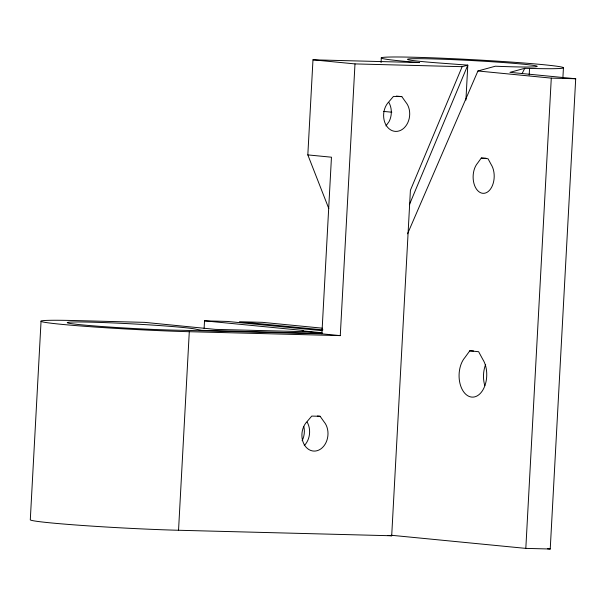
<?xml version="1.0" encoding="UTF-8"?>
<svg xmlns="http://www.w3.org/2000/svg" width="606" height="606" viewBox="0 0 606 606"><rect width="100%" height="100%" fill="white"/><g stroke="black" fill="none" stroke-linecap="round" stroke-linejoin="round"><path stroke-width="0.91" d="M41.056 321.15L30.3 519.698A91.211 3.181 3.1 0 0 81.28 525.387A91.211 3.181 3.1 0 0 178.543 530.265L391.696 535.772L410.406 190.284L462.143 66.683L467.809 65.137L465.916 100.073M178.543 530.265L189.292 331.709L340.277 335.618L354.987 63.91L312.976 59.812L307.825 154.901L328.793 208.547M204.116 328.391L204.525 320.839L227.318 321.43L321.839 330.641M340.277 335.618L321.892 333.823L331.459 157.204L307.825 154.901M381.06 62.585L381.318 57.865M529.197 75.038L529.553 68.425A91.211 3.181 3.1 0 0 505.177 61.653L489.921 60.668A91.211 3.181 3.1 0 0 390.59 57.025A91.211 3.181 3.1 0 0 412.497 62.017L419.466 62.569L312.976 59.812M529.553 68.425L524.773 68.304L509.949 72.349L575.7 78.757L550.233 549.013L525.819 548.385L551.286 78.129L477.922 70.978L407.55 233.818M562.868 78.227L563.436 67.834M409.391 204.699L467.809 65.137L438.88 62.979A64.925 2.265 3.1 0 1 411.891 58.759A64.925 2.265 3.1 0 1 484.868 61.297L495.723 61.994A64.925 2.265 3.1 0 1 537.052 66.198A64.925 2.265 3.1 0 1 503.7 66.531L495.329 66.221L477.922 70.978M522.198 73.356L524.773 68.304M481.27 158.075L477.604 163.12A16.756 10.537 -88.5 0 0 475.399 187.315A16.756 10.537 -88.5 0 0 490.686 188.807A16.756 10.537 -88.5 0 0 491.11 164.438L488.027 158.734L481.27 158.075L485.967 158.196M469.771 350.844L464.961 357.464A21.99 13.832 -88.5 0 0 462.067 389.226A21.99 13.832 -88.5 0 0 482.126 391.181A21.99 13.832 -88.5 0 0 482.687 359.191L478.634 351.707L469.771 350.844L473.528 350.942M385.954 125.927L389.097 121.556A16.756 13.014 -84.4 0 0 388.832 102.414M354.987 63.91L462.143 66.683M551.286 78.129L575.7 78.757M401.823 96.619L393.453 96.407L388.984 101.672A16.756 13.014 -84.4 0 0 386.567 125.927A16.756 13.014 -84.4 0 0 405.505 126.412A16.756 13.014 -84.4 0 0 405.725 102.103L401.823 96.619L396.309 96.081M322.354 333.459L201.73 330.338L196.162 329.247A64.925 2.265 3.1 0 0 107.588 322.71A64.925 2.265 3.1 0 0 79.371 324.604A64.925 2.265 3.1 0 0 180.959 330.27L321.892 333.823M320.12 416.299L311.749 416.087L307.272 421.352A16.756 13.014 -84.4 0 0 304.856 445.607A16.756 13.014 -84.4 0 0 323.801 446.092A16.756 13.014 -84.4 0 0 324.013 421.784L320.12 416.299L317.362 416.034M383.628 111.413L391.809 112.216M322.301 328.179L262.315 322.331L239.521 321.741L322.945 329.876M204.525 320.839L303.508 330.49L302.235 330.838L321.884 332.747M322.422 333.262L306.795 331.74L215.35 329.376L144.743 322.369L74.932 320.559A91.211 3.181 3.1 0 0 61.221 324.301A91.211 3.181 3.1 0 0 189.292 331.709M547.415 548.741L550.233 549.013M391.128 535.25L525.819 548.385M388.06 535.424L391.696 535.772M303.864 426.669A16.756 13.014 -84.4 0 1 302.144 440.721M307.128 422.094A16.756 13.014 -84.4 0 1 304.242 445.607M484.792 385.583A21.99 13.832 -88.5 0 1 485.648 364.448"/></g></svg>
